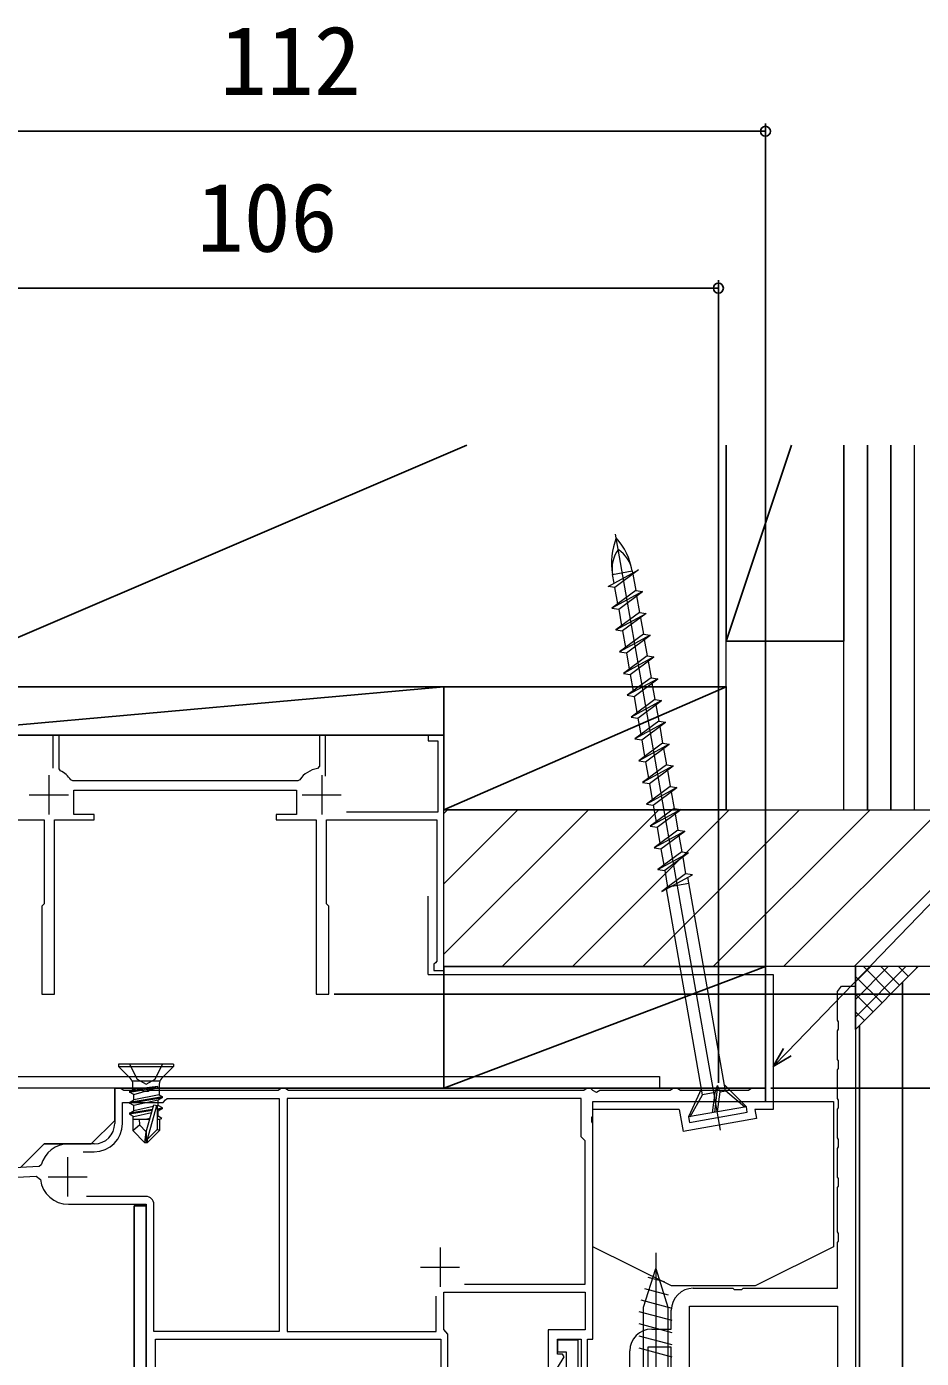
# Model space of a CAD drawing. Units: millimetres, scale not verified. Extents: x -525 to 525, y -783 to 778.
# Drawn here: x 19.8 to 133.9, y 235.8 to 405.5 of the extents above; entities that cross this region are included whole.
import ezdxf
from ezdxf.enums import TextEntityAlignment as Align

# ---------------------------------------------------------------- set-up
doc = ezdxf.new("R2010")
doc.units = ezdxf.units.MM
doc.header["$LTSCALE"] = 4
for name, color, linetype, lineweight in [('0-3_YKK_11', 7, 'Continuous', 18), ('0-4_YKK_11E', 4, 'Continuous', 18), ('0-6_YKK_13', 4, 'Continuous', 18), ('0-B_YSS_KE', 3, 'Continuous', 18)]:
    doc.layers.add(name, color=color, linetype=linetype, lineweight=lineweight)
for name, color, linetype in [('0-5_YKK_12', 2, 'Continuous'), ('0-8_YKK_D', 6, 'Continuous'), ('0-A_YSS_K', 3, 'Continuous')]:
    doc.layers.add(name, color=color, linetype=linetype)
doc.styles.add('ＭＳ ゴシック', font='')
doc.styles.get('ＭＳ ゴシック').set_extended_font_data('MS Gothic')

msp = doc.modelspace()

# ---------------------------------------------------------------- linework, layer by layer
at = {"layer": '0-3_YKK_11', "color": 211}
for p, q in [((28.393, 263.1), (25.093, 263.1)), ((26.952, 262.1), (28.393, 262.1)), ((24.993, 261.4), (24.993, 256.4)), ((22.493, 258.9), (27.493, 258.9)), ((34.993, 256.4), (27.393, 256.4)), ((25.093, 255.4), (34.993, 255.4)), ((72.493, 249.9), (72.493, 244.9)), ((69.993, 247.4), (74.993, 247.4))]:
    msp.add_line(p, q, dxfattribs=at)
at = {"layer": '0-3_YKK_11'}
for points in [[(125.493, 283.2), (125.493, 227.2), (106.993, 227.2), (106.993, 229.7), (101.993, 229.7), (101.993, 237.2), (98.993, 237.2), (98.993, 229.7), (92.993, 229.7), (92.993, 232), (96.693, 232), (96.693, 236.7)], [(104.793, 244.7), (109.822, 244.7), (110.014, 244.557), (110.972, 244.557), (111.164, 244.7), (123.193, 244.7), (123.193, 250.529), (123.336, 250.721), (123.336, 251.679), (123.193, 251.871), (123.193, 257.529), (123.336, 257.721), (123.336, 258.679), (123.193, 258.871), (123.193, 262.529), (123.336, 262.721), (123.336, 263.679), (123.193, 263.871), (123.193, 267.529), (123.336, 267.721), (123.336, 268.679), (123.193, 268.871), (123.193, 272.529), (123.336, 272.721), (123.336, 273.679), (123.193, 273.871), (123.193, 277.529), (123.336, 277.721), (123.336, 278.679), (123.193, 278.871), (123.193, 282.529), (123.336, 282.721), (123.693, 283.2), (125.493, 283.2)], [(99.493, 239.5), (101.993, 239.5), (101.993, 241.9)], [(104.293, 242.4), (123.193, 242.4), (123.193, 229.5), (109.734, 229.5), (109.244, 229.903)], [(106.693, 232), (104.293, 232), (104.293, 242.4)]]:
    msp.add_lwpolyline(points, dxfattribs=at)
at = {"layer": '0-3_YKK_11', "color": 211}
for points in [[(103.151, 269.9), (102.968, 270.02), (102.693, 270.2), (102.293, 270.2), (102.018, 270.02), (101.834, 269.9), (92.893, 269.9), (92.443, 269.64), (91.993, 269.9), (91.693, 270.2), (91.293, 270.2), (91.018, 270.02), (90.834, 269.9), (53.151, 269.9), (52.968, 270.02), (52.693, 270.2), (52.293, 270.2), (52.018, 270.02), (51.834, 269.9), (35.451, 269.9), (35.268, 269.78), (34.718, 269.78), (34.534, 269.9), (32.151, 269.9), (31.968, 270.02), (31.693, 270.2), (30.993, 270.2), (30.993, 265.7)], [(91.293, 233.7), (91.293, 238.2), (91.993, 238.2), (91.993, 265.742), (91.873, 265.925), (91.873, 266.475), (91.993, 266.658), (91.993, 268.5), (113.993, 268.5), (113.993, 270.2), (112.293, 270.2), (112.018, 270.02), (111.834, 269.9), (103.151, 269.9)], [(31.993, 265.7), (31.993, 268.4), (37.193, 268.4), (37.493, 268.7), (37.693, 268.9), (51.993, 268.9), (51.993, 239.2), (35.993, 239.2), (35.993, 255.4)], [(75.596, 245.2), (90.993, 245.2), (90.993, 263.5), (90.793, 263.7), (90.493, 264), (90.493, 268.9), (52.993, 268.9), (52.993, 239.2), (71.993, 239.2), (71.993, 243.7)], [(21.616, 260.436), (21.342, 260.214), (2.893, 259.247), (2.893, 261.4), (4.993, 261.4), (4.993, 262.2), (1.993, 262.2), (1.993, 250.2), (3.093, 250.2), (3.093, 258.056), (20.998, 258.994), (21.52, 258.557)], [(34.993, 255.4), (34.993, 211.2), (38.993, 211.2), (38.993, 214.2), (38.193, 214.2), (38.193, 212.4), (36.193, 212.4), (36.193, 219.9), (38.193, 219.9), (38.193, 218.2), (38.993, 218.2), (38.993, 219.7)], [(73.493, 231.8), (73.493, 238.85), (73.243, 239.146), (72.993, 239.442), (72.993, 244.2), (90.993, 244.2), (90.993, 239.4), (86.293, 239.4), (86.293, 231.8)], [(37.993, 220.7), (36.193, 220.7), (36.193, 238.2), (72.593, 238.2), (72.593, 231.7)], [(87.493, 234.534), (88.316, 235.96), (88.12, 236.3), (87.493, 236.3), (87.493, 238.2), (90.493, 238.2), (90.493, 234.3)]]:
    msp.add_lwpolyline(points, dxfattribs=at)
msp.add_lwpolyline([(89.493, 227.2), (106.993, 227.2), (106.993, 229.7), (105.493, 229.7), (105.493, 229.2), (91.293, 229.2), (91.293, 233.7), (90.093, 233.7), (90.093, 238.1), (87.493, 238.1), (87.493, 236.6), (88.593, 236.6), (88.593, 233.7), (87.493, 233.7), (87.493, 232.2), (89.793, 232.2), (89.793, 230.7), (87.793, 230.7), (87.793, 229.2), (89.493, 229.2)], close=True, dxfattribs=at)
for centre, radius, start, end in [((28.393, 265.7), 2.6, 270.00001, 359.99999), ((28.393, 265.7), 3.6, 270.00001, 359.99999), ((25.093, 259.5), 3.6, 90, 164.93503), ((25.093, 259), 3.6, 187.07443, 269.99998), ((34.993, 255.4), 1, 0.00001, 89.99999)]:
    msp.add_arc(centre, radius, start, end, dxfattribs=at)
at = {"layer": '0-3_YKK_11'}
for centre in [(104.793, 241.9), (99.493, 236.7)]:
    msp.add_arc(centre, 2.8, 90.00001, 179.99999, dxfattribs=at)
at = {"layer": '0-4_YKK_11E'}
for p, q in [((22.597, 310.1), (22.597, 305.1)), ((57.397, 310.1), (57.397, 305.1)), ((20.097, 307.6), (25.097, 307.6)), ((54.897, 307.6), (59.897, 307.6))]:
    msp.add_line(p, q, dxfattribs=at)
for points in [[(2.897, 304.4), (21.997, 304.4), (21.997, 293.701), (21.697, 293.401), (21.697, 282.2), (23.297, 282.2), (23.297, 304.4), (28.397, 304.4), (28.397, 305.1), (25.797, 305.1), (25.797, 308.2), (54.197, 308.2), (54.197, 305.1), (51.597, 305.1), (51.597, 304.4), (56.697, 304.4), (56.697, 282.2), (58.297, 282.2), (58.297, 293.401), (57.997, 293.701), (57.997, 304.4), (72.097, 304.4), (72.097, 286.4), (71.897, 286.2), (71.697, 286), (71.697, 285.2), (72.997, 285.2), (72.997, 315.2), (70.997, 315.2), (70.997, 314.5), (72.197, 314.5), (72.197, 305.4), (60.571, 305.4)], [(24.067, 310.666), (23.897, 310.936), (23.897, 315.2), (23.097, 315.2), (23.097, 310.988)], [(57.897, 309.99), (57.897, 315.2), (57.097, 315.2), (57.097, 311.251), (56.846, 310.955)], [(54.598, 309.53), (54.351, 309.4), (25.643, 309.4), (25.396, 309.53)]]:
    msp.add_lwpolyline(points, dxfattribs=at)
for centre, start, end in [((57.397, 307.6), 99.33243, 145.41921), ((22.597, 307.6), 34.58075, 64.37685)]:
    msp.add_arc(centre, 3.4, start, end, dxfattribs=at)
at = {"layer": '0-5_YKK_12'}
for p, q in [((131.497, 283.7), (131.497, 60.45)), ((125.997, 227.2), (125.997, 278.2)), ((30.993, 270.2), (113.993, 270.2)), ((30.993, 266.1), (30.993, 270.2)), ((113.993, 270.2), (113.993, 268.5)), ((34.993, 211.2), (34.993, 255.2))]:
    msp.add_line(p, q, dxfattribs=at)
for points in [[(30.993, 266.1), (27.993, 263.1), (21.993, 263.1), (18.983, 260.09)], [(34.993, 255.2), (33.493, 255.2), (33.493, 60.45)]]:
    msp.add_lwpolyline(points, dxfattribs=at)
at = {"layer": '0-6_YKK_13'}
for p, q in [((108.282, 264.857), (94.887, 340.825)), ((94.495, 335.708), (97.006, 336.15)), ((94.692, 334.592), (94.495, 335.708)), ((97.006, 336.15), (97.054, 335.878)), ((97.448, 333.646), (94.417, 331.399)), ((95.158, 331.948), (94.788, 334.046)), ((95.278, 331.269), (98.308, 333.516)), ((97.937, 330.869), (98.798, 330.739)), ((94.907, 328.621), (95.767, 328.492)), ((98.427, 328.092), (95.396, 325.844)), ((96.257, 325.715), (99.288, 327.962)), ((98.917, 325.314), (95.886, 323.067)), ((96.747, 322.938), (99.777, 325.185)), ((99.407, 322.537), (96.376, 320.29)), ((97.236, 320.16), (100.267, 322.408)), ((99.896, 319.76), (96.865, 317.513)), ((97.726, 317.383), (100.757, 319.631)), ((100.386, 316.983), (97.355, 314.736)), ((98.216, 314.606), (101.246, 316.854)), ((100.876, 314.206), (97.845, 311.958)), ((98.705, 311.829), (101.736, 314.076)), ((101.365, 311.429), (98.334, 309.181)), ((99.195, 309.052), (102.226, 311.299)), ((101.855, 308.652), (98.824, 306.404)), ((99.685, 306.275), (102.716, 308.522)), ((102.345, 305.874), (99.314, 303.627)), ((100.174, 303.497), (103.205, 305.745)), ((102.834, 303.097), (99.804, 300.85)), ((100.664, 300.72), (103.695, 302.968)), ((103.324, 300.32), (104.185, 300.191)), ((100.293, 298.073), (101.154, 297.943)), ((33.023, 271.423), (31.496, 272.95)), ((38.496, 273.25), (38.496, 272.95)), ((33.226, 271.13), (36.765, 271.13)), ((36.496, 270.4), (33.316, 270.042)), ((33.446, 269.382), (36.496, 270.3)), ((108.207, 269.76), (107.871, 270.54)), ((108.751, 270.695), (111.564, 267.841)), ((32.896, 269.8), (32.896, 269.7)), ((32.896, 268.4), (32.896, 268.3)), ((36.676, 269.342), (33.446, 268.718)), ((37.096, 269), (37.096, 269.1)), ((107.577, 269.648), (105.989, 269.369)), ((32.896, 267), (32.896, 266.9)), ((36.347, 267.949), (35.146, 263.674)), ((36.331, 267.969), (36.546, 268.018)), ((36.396, 266.584), (36.546, 266.618)), ((37.096, 267.6), (36.546, 267.282)), ((33.296, 266.25), (35.451, 266.25)), ((34.918, 266.25), (35.488, 266.379)), ((36.696, 264.8), (36.396, 264.924)), ((34.846, 263.25), (33.296, 264.8)), ((99.997, 249.2), (99.997, 225.2)), ((101.643, 243.808), (98.607, 244.621)), ((101.109, 245.504), (99.059, 246.053)), ((102.097, 242.133), (98.156, 243.189)), ((102.097, 240.58), (97.897, 241.706)), ((102.097, 239.027), (97.897, 240.153)), ((102.097, 237.474), (97.897, 238.6)), ((102.097, 235.921), (97.897, 237.047))]:
    msp.add_line(p, q, dxfattribs=at)
at = {"layer": '0-6_YKK_13', "color": 80}
msp.add_line((100.496, 270.2), (1.496, 270.2), dxfattribs=at)
at = {"layer": '0-6_YKK_13'}
for points in [[(97.819, 336.294), (94.788, 334.046), (93.927, 334.176)], [(37.096, 269), (36.546, 268.682), (33.446, 267.982), (32.896, 268.3)], [(91.997, 268.5), (122.697, 268.5), (122.697, 250), (112.697, 245), (101.997, 245), (91.997, 250)], [(98.447, 228.75), (98.447, 242.284), (99.997, 247.2), (101.547, 242.284), (101.547, 228.75), (103.097, 227.2), (96.897, 227.2)]]:
    msp.add_lwpolyline(points, close=True, dxfattribs=at)
for points in [[(97.078, 335.744), (97.448, 333.646), (98.308, 333.516), (94.417, 331.399), (95.278, 331.269), (95.648, 329.171)], [(97.567, 332.967), (97.937, 330.869), (94.907, 328.621), (98.798, 330.739), (95.767, 328.492), (96.137, 326.394)], [(98.057, 330.19), (98.427, 328.092), (99.288, 327.962), (95.396, 325.844), (96.257, 325.715), (96.627, 323.616)], [(98.547, 327.413), (98.917, 325.314), (99.777, 325.185), (95.886, 323.067), (96.747, 322.938), (97.117, 320.839)], [(99.037, 324.636), (99.407, 322.537), (100.267, 322.408), (96.376, 320.29), (97.236, 320.16), (97.606, 318.062)], [(99.526, 321.858), (99.896, 319.76), (100.757, 319.631), (96.865, 317.513), (97.726, 317.383), (98.096, 315.285)], [(100.016, 319.081), (100.386, 316.983), (101.246, 316.854), (97.355, 314.736), (98.216, 314.606), (98.586, 312.508)], [(100.506, 316.304), (100.876, 314.206), (101.736, 314.076), (97.845, 311.958), (98.705, 311.829), (99.075, 309.731)], [(100.995, 313.527), (101.365, 311.429), (102.226, 311.299), (98.334, 309.181), (99.195, 309.052), (99.565, 306.953)], [(101.485, 310.75), (101.855, 308.652), (102.716, 308.522), (98.824, 306.404), (99.685, 306.275), (100.055, 304.176)], [(101.975, 307.973), (102.345, 305.874), (103.205, 305.745), (99.314, 303.627), (100.174, 303.497), (100.544, 301.399)], [(102.464, 305.196), (102.834, 303.097), (103.695, 302.968), (99.804, 300.85), (100.664, 300.72), (101.034, 298.622)], [(102.954, 302.418), (103.324, 300.32), (100.293, 298.073), (104.185, 300.191), (101.154, 297.943), (101.524, 295.845)], [(103.444, 299.641), (103.814, 297.543), (100.783, 295.295), (104.674, 297.413), (103.814, 297.543)], [(104.211, 296.296), (101.331, 295.788), (101.344, 295.712)], [(104.375, 266.573), (105.989, 269.369), (101.362, 295.611)], [(111.367, 267.806), (108.894, 269.881), (104.095, 297.098)], [(38.496, 273.25), (31.496, 273.25), (31.496, 272.95), (38.496, 272.95), (36.968, 271.423)], [(32.896, 273.25), (33.851, 271.335), (34.996, 270.726), (36.141, 271.335), (37.096, 273.25)], [(36.676, 270.716), (36.676, 269.342), (37.096, 269.1), (32.896, 268.4), (33.446, 268.718), (33.446, 269.382), (32.896, 269.7), (36.496, 270.3), (36.496, 270.4), (32.896, 269.8), (33.316, 270.042), (33.316, 270.716)], [(105.846, 270.183), (104.178, 266.538), (104.3, 265.849), (111.686, 267.151), (111.564, 267.841), (104.178, 266.538)], [(107.231, 267.076), (107.567, 269.647), (107.871, 270.54), (107.505, 267.125)], [(36.396, 267.583), (37.096, 267.7), (36.546, 268.018), (36.546, 268.682)], [(107.871, 267.189), (108.207, 269.76), (108.894, 269.881)], [(35.8, 267.484), (32.896, 267), (33.446, 267.318)], [(35.77, 267.379), (32.896, 266.9), (33.446, 266.582), (35.688, 267.089)], [(33.296, 266.669), (33.296, 264.8), (34.167, 265.532)], [(35.91, 267.874), (33.446, 267.318), (33.446, 267.982)], [(34.096, 266.25), (34.167, 265.532), (34.996, 264.621), (35.966, 268.073), (36.396, 268.018), (36.396, 264.924), (35.146, 263.674), (35.146, 263.25), (34.846, 263.25), (34.996, 264.621), (34.996, 263.25)], [(36.396, 267.483), (37.096, 267.6), (37.096, 267.7)], [(36.396, 266.25), (36.696, 266.25), (36.996, 266.358), (36.546, 266.618), (36.546, 267.282), (36.396, 267.249)], [(36.696, 266.25), (36.696, 264.8), (35.146, 263.25)]]:
    msp.add_lwpolyline(points, dxfattribs=at)
at = {"layer": '0-6_YKK_13', "color": 80}
msp.add_lwpolyline([(0.496, 271.2), (0.496, 288.7), (1.996, 288.7), (1.996, 271.7), (100.496, 271.7), (100.496, 270.2)], dxfattribs=at)
at = {"layer": '0-6_YKK_13'}
for centre, radius, start, end in [((102.943, 337.197), 8.579, 158.36163, 190.00002), ((88.558, 334.661), 8.579, 9.99998, 41.63839), ((98.599, 336.431), 4.167, 143.949, 190.00002), ((92.903, 335.427), 4.167, 9.99998, 56.05097), ((32.316, 270.716), 1, 359.99998, 44.99997), ((37.676, 270.716), 1, 135.00001, 180)]:
    msp.add_arc(centre, radius, start, end, dxfattribs=at)
at = {"layer": '0-8_YKK_D'}
for p, q in [((1.997, 392.2), (113.993, 392.2)), ((113.993, 270.9), (113.993, 393.2)), ((107.997, 372.2), (1.997, 372.2)), ((107.997, 270.9), (107.997, 373.2)), ((58.997, 282.2), (201.997, 282.2)), ((58.997, 282.2), (221.997, 282.2)), ((114.693, 270.2), (201.997, 270.2)), ((114.693, 270.2), (201.997, 270.2)), ((114.693, 270.2), (181.997, 270.2))]:
    msp.add_line(p, q, dxfattribs=at)
for points in [[(115, 272.962), (116.771, 274.796), (146.615, 305.7), (150.665, 305.7)], [(117.263, 274.322), (115, 272.962), (116.28, 275.271)]]:
    msp.add_lwpolyline(points, dxfattribs=at)
for centre in [(113.993, 392.2), (107.997, 372.2)]:
    msp.add_circle(centre, 0.637, dxfattribs=at)
at = {"layer": '0-A_YSS_K'}
for p, q in [((3.997, 321.38), (75.91, 352.2)), ((108.997, 327.2), (117.331, 352.2)), ((108.997, 352.2), (108.997, 327.2)), ((123.997, 352.2), (123.997, 327.2)), ((126.997, 352.2), (126.997, 305.7)), ((129.997, 352.2), (129.997, 305.7)), ((108.997, 327.2), (123.997, 327.2)), ((3.997, 315.2), (72.997, 321.38)), ((72.997, 305.7), (108.997, 321.38)), ((72.997, 305.242), (73.455, 305.7)), ((72.997, 296.262), (82.435, 305.7)), ((72.997, 287.281), (91.416, 305.7)), ((80.396, 285.7), (100.396, 305.7)), ((89.376, 285.7), (109.376, 305.7)), ((98.356, 285.7), (118.356, 305.7)), ((107.337, 285.7), (127.337, 305.7)), ((116.317, 285.7), (136.317, 305.7)), ((125.297, 285.7), (137.997, 298.4)), ((113.997, 285.7), (72.997, 270.2)), ((125.497, 285.7), (125.497, 277.7)), ((133.497, 285.7), (125.497, 277.7)), ((131.917, 285.7), (125.497, 279.28)), ((129.672, 285.7), (125.497, 281.525)), ((127.427, 285.7), (125.497, 283.77)), ((129.994, 282.197), (126.491, 285.7)), ((131.117, 283.32), (128.736, 285.7)), ((132.239, 284.442), (130.981, 285.7)), ((133.362, 285.565), (133.226, 285.7)), ((128.872, 281.074), (125.497, 284.449)), ((127.749, 279.952), (125.497, 282.204)), ((126.627, 278.829), (125.497, 279.959)), ((125.504, 277.707), (125.497, 277.714))]:
    msp.add_line(p, q, dxfattribs=at)
for points in [[(3.997, 315.2), (72.997, 315.2), (72.997, 321.38), (3.997, 321.38)], [(72.997, 305.7), (108.997, 305.7), (108.997, 321.38), (72.997, 321.38)], [(72.997, 285.7), (113.997, 285.7), (113.997, 270.2), (72.997, 270.2)]]:
    msp.add_lwpolyline(points, close=True, dxfattribs=at)
at = {"layer": '0-B_YSS_KE'}
for p, q in [((123.997, 305.7), (123.997, 352.2)), ((132.997, 305.7), (132.997, 352.2)), ((108.997, 321.38), (108.997, 351.38)), ((108.997, 321.38), (3.997, 321.38))]:
    msp.add_line(p, q, dxfattribs=at)
at = {"layer": '0-B_YSS_KE', "color": 80}
for p, q in [((70.997, 284.7), (70.997, 294.7)), ((70.997, 284.7), (115, 284.7)), ((102.994, 267.498), (91.997, 267.498)), ((102.994, 267.498), (103.489, 264.69))]:
    msp.add_line(p, q, dxfattribs=at)
at = {"layer": '0-B_YSS_KE'}
msp.add_lwpolyline([(72.997, 305.7), (137.997, 305.7), (137.997, 285.7), (72.997, 285.7)], close=True, dxfattribs=at)
at = {"layer": '0-B_YSS_KE', "color": 80}
for points in [[(115, 284.7), (115, 267.498), (112.64, 267.498)], [(112.64, 267.498), (112.844, 266.34), (103.489, 264.69)]]:
    msp.add_lwpolyline(points, dxfattribs=at)

# ---------------------------------------------------------------- texts
at = {"layer": '0-8_YKK_D', "style": 'ＭＳ ゴシック'}
for s, p in [('112', (44.427, 394.2)), ('106', (41.463, 374.2))]:
    msp.add_text(s, height=8.798, dxfattribs=at).set_placement(p, align=Align.BOTTOM_LEFT)

doc.saveas('drawing.dxf')
